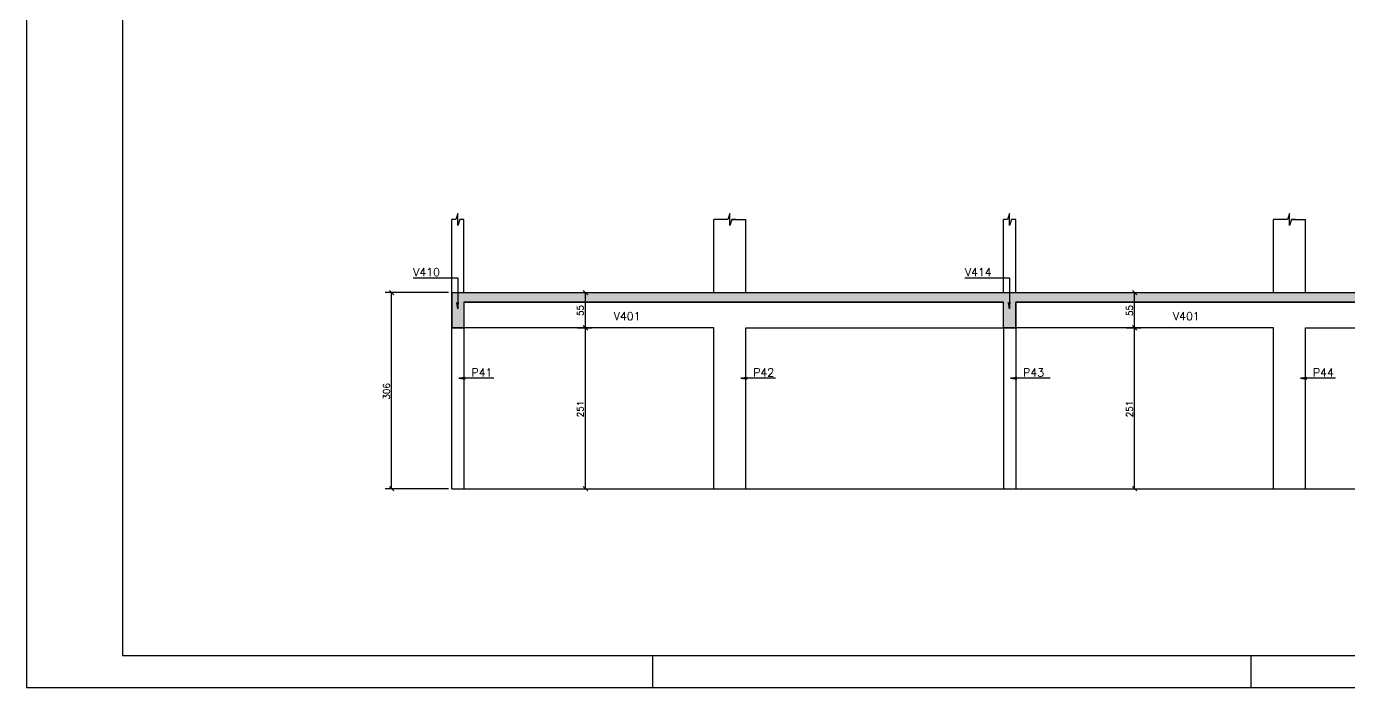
# Model space of a CAD drawing. Extents: x 1435 to 7619, y 830 to 3800.
# Drawn here: x 1435 to 3499, y 830 to 1862 of the extents above; entities that cross this region are included whole.
import ezdxf

# ---------------------------------------------------------------- set-up
doc = ezdxf.new("R2010")
doc.units = 0
doc.header["$MEASUREMENT"] = 0
for name, color, linetype in [('1', 1, 'CONTINUOUS'), ('2', 2, 'CONTINUOUS'), ('3', 3, 'CONTINUOUS'), ('6', 6, 'CONTINUOUS'), ('8', 8, 'CONTINUOUS'), ('9', 9, 'CONTINUOUS')]:
    doc.layers.add(name, color=color, linetype=linetype)
doc.styles.get("Standard").update_dxf_attribs({"font": 'ROMANS.SHX'})

msp = doc.modelspace()

# ---------------------------------------------------------------- linework, layer by layer
at = {"layer": '1', "linetype": 'Continuous'}
msp.add_lwpolyline([(1434.82608, 829.928975), (7619.060405, 829.928975), (7619.060405, 3799.928975), (1434.82608, 3799.928975), (1434.82608, 829.928975)], dxfattribs=at)
at = {"layer": '2', "linetype": 'Continuous'}
for p, q in [((2008.585239, 1442.760148), (2001.514171, 1449.831216)), ((2311.330728, 1442.760148), (2304.25966, 1449.831216)), ((3168.877544, 1442.760148), (3161.806476, 1449.831216)), ((2311.330728, 1387.760148), (2304.25966, 1394.831216)), ((2311.330728, 1387.760148), (2304.25966, 1394.831216)), ((3168.877544, 1387.760148), (3161.806476, 1394.831216)), ((3168.877544, 1387.760148), (3161.806476, 1394.831216)), ((2008.585239, 1136.760148), (2001.514171, 1143.831216)), ((2311.330728, 1136.760148), (2304.25966, 1143.831216)), ((3168.877544, 1136.760148), (3161.806476, 1143.831216))]:
    msp.add_line(p, q, dxfattribs=at)
at = {"layer": '3', "linetype": 'Continuous'}
for p, q in [((2099.09, 1446.295682), (2099.09, 1560.455238)), ((2118.09, 1446.295682), (2118.09, 1560.455238)), ((2508.09, 1446.295682), (2508.09, 1560.455238)), ((2558.09, 1446.295682), (2558.09, 1560.455238)), ((2960.59, 1446.295682), (2960.59, 1560.455238)), ((2979.59, 1446.295682), (2979.59, 1560.455238)), ((3382.09, 1446.295682), (3382.09, 1560.455238)), ((3432.09, 1446.295682), (3432.09, 1560.455238)), ((2099.09, 1140.295682), (2099.09, 1391.295682)), ((2412.353006, 879.93055), (2412.353006, 829.93105)), ((3346.837115, 879.93055), (3346.837115, 829.93105))]:
    msp.add_line(p, q, dxfattribs=at)
for points in [[(2508.09, 1140.295682), (2508.09, 1391.295682), (2118.09, 1391.295682), (2118.09, 1140.295682)], [(2558.09, 1140.295682), (2558.09, 1391.295682), (2960.59, 1391.295682), (2960.59, 1140.295682)], [(3382.09, 1140.295682), (3382.09, 1391.295682), (2979.59, 1391.295682), (2979.59, 1140.295682)], [(3432.09, 1140.295682), (3432.09, 1391.295682), (3834.59, 1391.295682), (3834.59, 1140.295682)]]:
    msp.add_lwpolyline(points, dxfattribs=at)
at = {"layer": '6', "linetype": 'Continuous'}
for p, q in [((2099.09, 1446.295682), (5453.59, 1446.295682)), ((2099.09, 1446.295682), (2099.09, 1391.295682)), ((2118.09, 1431.295682), (2118.09, 1391.295682)), ((2118.09, 1431.295682), (2960.59, 1431.295682)), ((2960.59, 1391.295682), (2960.59, 1431.295682)), ((2979.59, 1391.295682), (2979.59, 1431.295682)), ((2979.59, 1431.295682), (3834.59, 1431.295682)), ((2099.09, 1391.295682), (2118.09, 1391.295682)), ((2960.59, 1391.295682), (2979.59, 1391.295682)), ((2099.09, 1140.295682), (5453.59, 1140.295682))]:
    msp.add_line(p, q, dxfattribs=at)
msp.add_lwpolyline([(1584.828547, 879.93055), (7569.064811, 879.93055), (7569.064811, 3749.929475), (1584.828547, 3749.929475), (1584.828547, 879.93055)], dxfattribs=at)
at = {"layer": '8', "linetype": 'Continuous'}
msp.add_lwpolyline([(2099.09, 1391.295682), (2099.09, 1446.295682), (5472.59, 1446.295682), (5472.59, 1391.295682), (5453.59, 1391.295682), (5453.59, 1431.295682), (4727.59, 1431.295682), (4727.59, 1391.295682), (4708.59, 1391.295682), (4708.59, 1431.295682), (3853.59, 1431.295682), (3853.59, 1391.295682), (3834.59, 1391.295682), (3834.59, 1431.295682), (2979.59, 1431.295682), (2979.59, 1391.295682), (2960.59, 1391.295682), (2960.59, 1431.295682), (2118.09, 1431.295682), (2118.09, 1391.295682), (2099.09, 1391.295682)], dxfattribs=at)
for points in [[(2099.09, 1391.295682), (2099.09, 1446.295682), (2118.09, 1431.295682)], [(2099.09, 1446.295682), (5472.59, 1446.295682), (2118.09, 1431.295682)], [(5472.59, 1446.295682), (2960.59, 1431.295682), (2118.09, 1431.295682)], [(2960.59, 1431.295682), (5472.59, 1446.295682), (2979.59, 1431.295682)], [(5472.59, 1446.295682), (3834.59, 1431.295682), (2979.59, 1431.295682)], [(2118.09, 1391.295682), (2099.09, 1391.295682), (2118.09, 1431.295682)], [(2979.59, 1391.295682), (2960.59, 1391.295682), (2979.59, 1431.295682)], [(2960.59, 1391.295682), (2960.59, 1431.295682), (2979.59, 1431.295682)]]:
    msp.add_solid(points, dxfattribs=at)
at = {"layer": '9', "linetype": 'Continuous'}
for p, q in [((2529.923327, 1560.455238), (2508.09, 1560.455238)), ((2536.256655, 1560.455238), (2558.09, 1560.455238)), ((3403.923327, 1560.455238), (3382.09, 1560.455238)), ((3410.256655, 1560.455238), (3432.09, 1560.455238)), ((2094.09, 1446.295682), (1995.049705, 1446.295682)), ((2005.049705, 1140.295682), (2005.049705, 1446.295682)), ((2306.726977, 1446.295682), (2317.795194, 1446.295682)), ((2307.795194, 1391.295682), (2307.795194, 1446.295682)), ((3164.273793, 1446.295682), (3175.34201, 1446.295682)), ((3165.34201, 1391.295682), (3165.34201, 1446.295682)), ((2295.26479, 1391.295682), (2317.795194, 1391.295682)), ((2307.795194, 1140.295682), (2307.795194, 1391.295682)), ((3152.811606, 1391.295682), (3175.34201, 1391.295682)), ((3165.34201, 1140.295682), (3165.34201, 1391.295682)), ((2094.09, 1140.295682), (1995.049705, 1140.295682)), ((2310.098209, 1140.295682), (2317.795194, 1140.295682)), ((3167.645025, 1140.295682), (3175.34201, 1140.295682))]:
    msp.add_line(p, q, dxfattribs=at)
for points in [[(2118.09, 1560.455238), (2111.756655, 1560.455238), (2108.59, 1550.955238), (2108.59, 1569.955238), (2105.423327, 1560.455238), (2099.09, 1560.455238)], [(2542.59, 1560.455238), (2536.256655, 1560.455238), (2533.09, 1550.955238), (2533.09, 1569.955238), (2529.923327, 1560.455238), (2523.59, 1560.455238)], [(2979.59, 1560.455238), (2973.256655, 1560.455238), (2970.09, 1550.955238), (2970.09, 1569.955238), (2966.923327, 1560.455238), (2960.59, 1560.455238)], [(3416.59, 1560.455238), (3410.256655, 1560.455238), (3407.09, 1550.955238), (3407.09, 1569.955238), (3403.923327, 1560.455238), (3397.59, 1560.455238)], [(2038.545521, 1469.590948), (2108.294303, 1469.590948), (2108.294303, 1420.915052), (2106.989041, 1430.829501), (2108.294303, 1420.915052), (2109.599565, 1430.829501)], [(2900.045521, 1469.590948), (2969.794303, 1469.590948), (2969.794303, 1420.915052), (2968.489041, 1430.829501), (2969.794303, 1420.915052), (2971.099565, 1430.829501)], [(2164.756267, 1312.774042), (2110.157767, 1312.774042), (2120.072216, 1314.079304), (2110.157767, 1312.774042), (2120.072216, 1311.46878)], [(2604.756267, 1312.774042), (2550.157767, 1312.774042), (2560.072216, 1314.079304), (2550.157767, 1312.774042), (2560.072216, 1311.46878)], [(3033.62211, 1312.774042), (2971.657767, 1312.774042), (2981.572216, 1314.079304), (2971.657767, 1312.774042), (2981.572216, 1311.46878)], [(3478.756267, 1312.774042), (3424.157767, 1312.774042), (3434.072216, 1314.079304), (3424.157767, 1312.774042), (3434.072216, 1311.46878)]]:
    msp.add_lwpolyline(points, dxfattribs=at)

# ---------------------------------------------------------------- texts
at = {"layer": '2', "linetype": 'Continuous'}
for s, p in [('55', (2304.795194, 1409.795682)), ('55', (3162.34201, 1409.795682)), ('306', (2002.049705, 1279.295682)), ('251', (2304.795194, 1251.795682)), ('251', (3162.34201, 1251.795682))]:
    msp.add_text(s, height=10, rotation=90, dxfattribs=at).set_placement(p)
at = {"layer": '3', "linetype": 'Continuous'}
for s, p in [('V410', (2038.806865, 1471.95525)), ('V414', (2900.306865, 1471.95525)), ('V401', (2351.916108, 1403.20735)), ('V401', (3225.18524, 1403.20735)), ('P41', (2129.701106, 1315.313434)), ('P42', (2569.701106, 1315.313434)), ('P43', (2991.201106, 1315.313434)), ('P44', (3443.701106, 1315.313434))]:
    msp.add_text(s, height=12.5, dxfattribs=at).set_placement(p)

doc.saveas('drawing.dxf')
